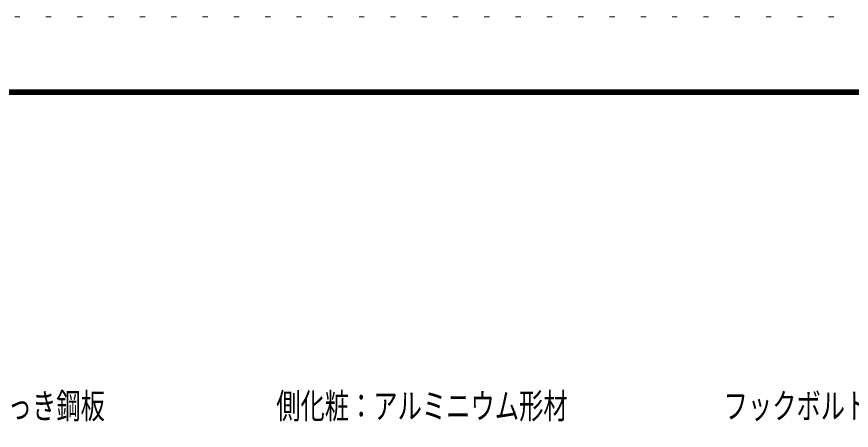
# Model space of a CAD drawing. Units: millimetres, scale not verified. Extents: x -32711 to 32716, y -14700 to 14700.
# Drawn here: x 23071 to 29470, y 11532 to 14700 of the extents above; entities that cross this region are included whole.
import ezdxf
from ezdxf.enums import TextEntityAlignment as Align

# ---------------------------------------------------------------- set-up
doc = ezdxf.new("R2010")
doc.units = ezdxf.units.MM
doc.header["$LTSCALE"] = 80
doc.linetypes.add('USER4', pattern=[3, 0.5, -2.5])
for name, color, linetype, lineweight in [('0-A_2-52DIM', 3, 'Continuous', 18), ('0-C_F-F1PAPER', 5, 'Continuous', 18), ('0-D_F-E_J_ADD', 5, 'USER4', 18)]:
    doc.layers.add(name, color=color, linetype=linetype, lineweight=lineweight)
doc.styles.add('ＭＳ ゴシック', font='')
doc.styles.get('ＭＳ ゴシック').set_extended_font_data('MS Gothic')

msp = doc.modelspace()

# ---------------------------------------------------------------- linework, layer by layer
at = {"layer": '0-C_F-F1PAPER'}
for points in [[(32016, -14000), (32016, 14140), (-8164, 14140), (-8164, -14000)], [(32012.5, -13996.5), (32012.5, 14136.5), (-8160.5, 14136.5), (-8160.5, -13996.5)], [(32009, -13993), (-8157, -13993), (-8157, 14133), (32009, 14133)], [(32005.5, -13989.5), (32005.5, 14129.5), (-8153.5, 14129.5), (-8153.5, -13989.5)], [(32002, -13986), (-8150, -13986), (-8150, 14126), (32002, 14126)], [(31998.5, -13982.5), (31998.5, 14122.5), (-8146.5, 14122.5), (-8146.5, -13982.5)], [(31995, -13979), (-8143, -13979), (-8143, 14119), (31995, 14119)], [(31991.5, -13975.5), (31991.5, 14115.5), (-8139.5, 14115.5), (-8139.5, -13975.5)], [(31988, -13972), (31988, 14112), (-8136, 14112), (-8136, -13972)], [(31984.5, -13968.5), (31984.5, 14108.5), (-8132.5, 14108.5), (-8132.5, -13968.5)], [(31981, -13965), (-8129, -13965), (-8129, 14105), (31981, 14105)]]:
    msp.add_lwpolyline(points, close=True, dxfattribs=at)
at = {"layer": '0-D_F-E_J_ADD'}
msp.add_lwpolyline([(32716, -14700), (-8864, -14700), (-8864, 14700), (32716, 14700)], close=True, dxfattribs=at)

# ---------------------------------------------------------------- texts
at = {"layer": '0-A_2-52DIM', "color": 7, "style": 'ＭＳ ゴシック', "width": 0.7}
for s, p in [('母屋：塗装溶融亜鉛めっき鋼板', (21140.88, 11562.5)), ('側化粧：アルミニウム形材', (25060.89, 11562.5)), ('フックボルト：Ｍ６×５０Ｌ', (28490.88, 11562.5))]:
    msp.add_text(s, height=195, dxfattribs=at).set_placement(p, align=Align.BOTTOM_LEFT)

doc.saveas('drawing.dxf')
